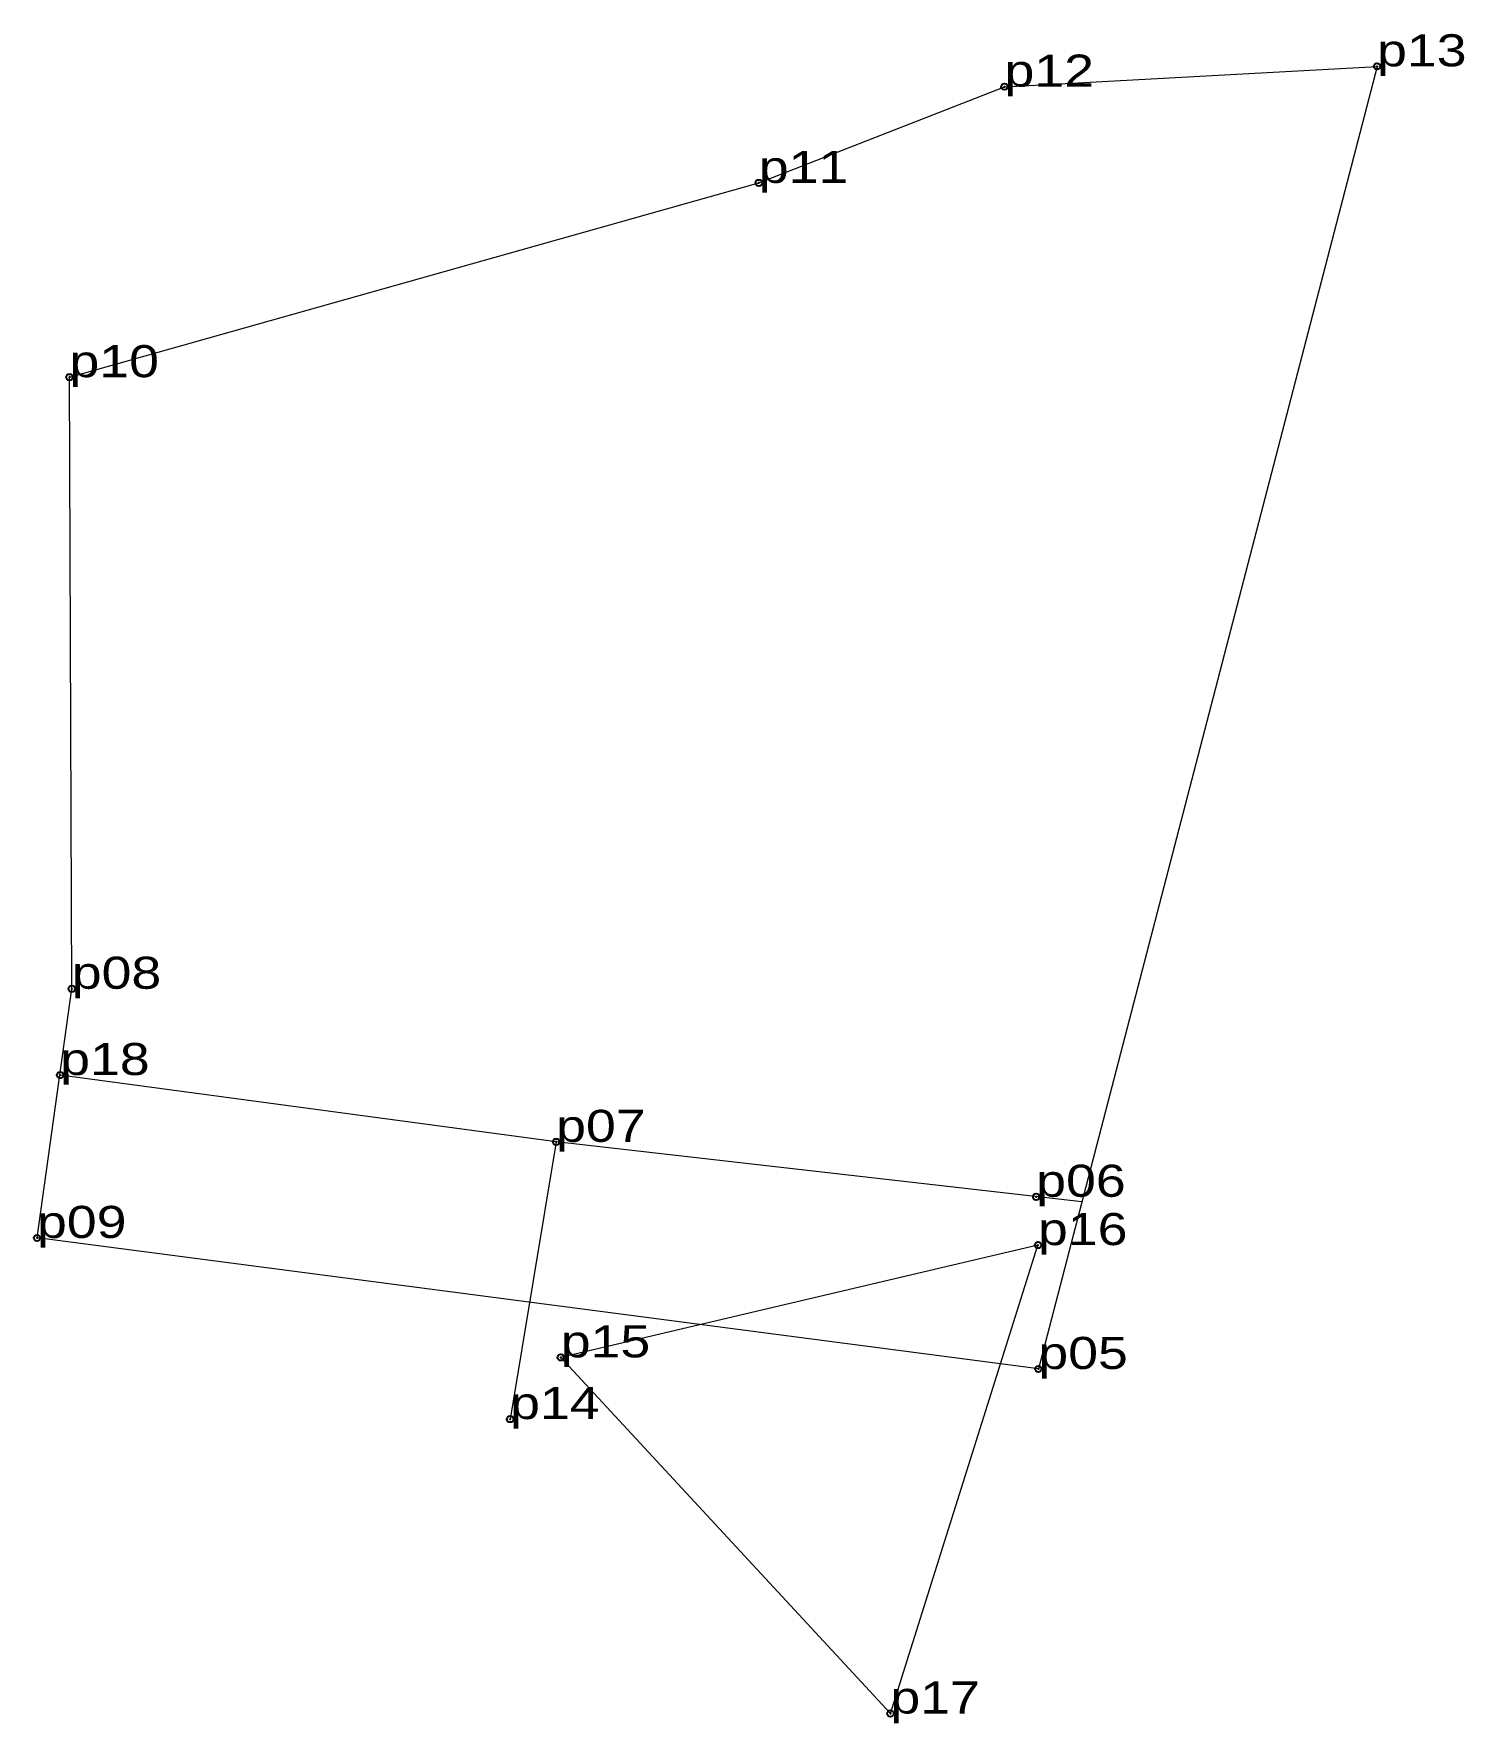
# Model space of a CAD drawing. Header units: metres. Extents: x 535010.5 to 535090.7, y 1847692.8 to 1847787.6.
import ezdxf

# ---------------------------------------------------------------- set-up
doc = ezdxf.new("R2010")
doc.units = ezdxf.units.M
doc.header["$LTSCALE"] = 0.72
doc.header["$PDMODE"] = 32
doc.header["$PDSIZE"] = 0.36
doc.layers.add('12', color=7, linetype='Continuous')
doc.layers.add('7', color=7, linetype='Continuous')
doc.layers.add('36', color=7, linetype='Continuous', lineweight=13)

msp = doc.modelspace()

# ---------------------------------------------------------------- linework, layer by layer
at = {"layer": '36'}
msp.add_line((535039.78, 1847725.44), (535037.2, 1847709.89), dxfattribs=at)
for points in [[(535066.83, 1847712.7), (535010.66, 1847720.05), (535012.61, 1847734.03), (535012.48, 1847768.34), (535051.15, 1847779.24), (535064.93, 1847784.64), (535085.83, 1847785.78)], [(535058.53, 1847693.37), (535066.81, 1847719.65), (535040.04, 1847713.35)]]:
    msp.add_lwpolyline(points, close=True, dxfattribs=at)
msp.add_lwpolyline([(535069.27, 1847722.07), (535039.78, 1847725.44), (535011.96, 1847729.19)], dxfattribs=at)
at = {"layer": '7'}
for p in [(535085.83, 1847785.78), (535064.93, 1847784.64), (535051.15, 1847779.24), (535012.48, 1847768.34), (535012.61, 1847734.03), (535011.96, 1847729.19), (535039.78, 1847725.44), (535066.71, 1847722.36), (535010.66, 1847720.05), (535066.81, 1847719.65), (535040.04, 1847713.35), (535066.83, 1847712.7), (535037.2, 1847709.89), (535058.53, 1847693.37)]:
    msp.add_point(p, dxfattribs=at)

# ---------------------------------------------------------------- texts
at = {"layer": '12', "width": 1.25}
for s, p in [('p13', (535085.83, 1847785.78)), ('p12', (535064.93, 1847784.64)), ('p11', (535051.15, 1847779.24)), ('p10', (535012.48, 1847768.34)), ('p08', (535012.61, 1847734.03)), ('p18', (535011.96, 1847729.19)), ('p07', (535039.78, 1847725.44)), ('p06', (535066.71, 1847722.36)), ('p09', (535010.66, 1847720.05)), ('p16', (535066.81, 1847719.65)), ('p15', (535040.04, 1847713.35)), ('p05', (535066.83, 1847712.7)), ('p14', (535037.2, 1847709.89)), ('p17', (535058.53, 1847693.37))]:
    msp.add_text(s, height=1.8, dxfattribs=at).set_placement(p)

doc.saveas('drawing.dxf')
